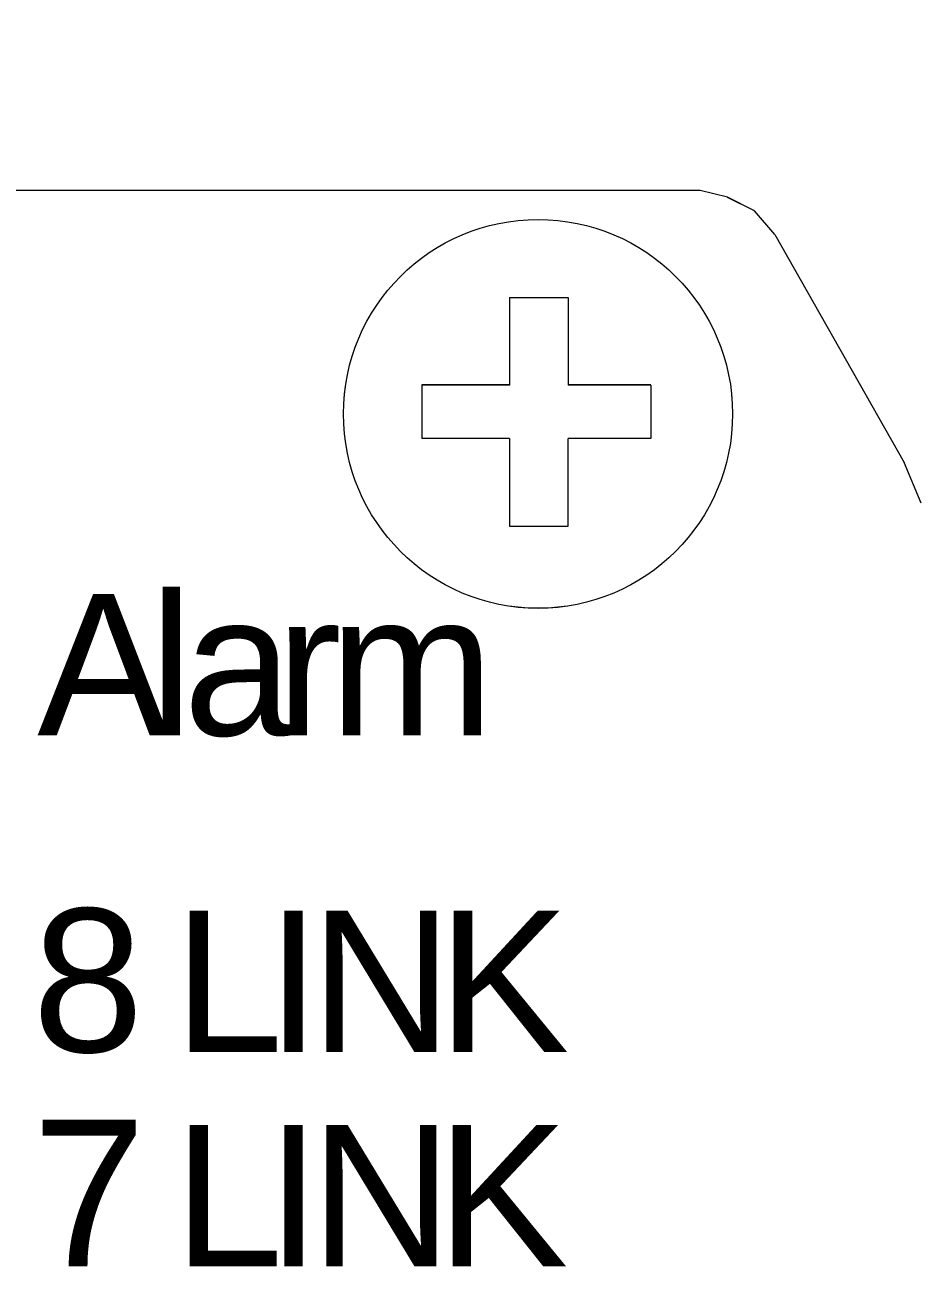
# Model space of a CAD drawing. Header units: millimetres. Extents: x 4134 to 7422, y 1400 to 3585.
# Drawn here: x 5760.63 to 5776.19, y 3344.49 to 3366.05 of the extents above; entities that cross this region are included whole.
import ezdxf
from ezdxf.enums import TextEntityAlignment as Align

# ---------------------------------------------------------------- set-up
doc = ezdxf.new("R2010")
doc.units = ezdxf.units.MM
doc.layers.add('000-PI-Oprema', color=30, linetype='Continuous', lineweight=5)
doc.layers.add('SI-ORMAR-Tekst', color=7, linetype='Continuous', lineweight=5)
doc.styles.add('Arial$001H0', font='arial.ttf')
doc.styles.add('PI0', font='isocpeur.ttf', dxfattribs={"width": 0.9})

# ---------------------------------------------------------------- blocks, each defined once
blk = doc.blocks.new('westermo switch - SDI-862-SM-SC30')
at = {"layer": '000-PI-Oprema', "color": 0, "linetype": 'ByBlock', "lineweight": 0}
for p, q in [((47.03831798094325, 0), (-0.0001971455931197852, 0)), ((47.51110126750427, -0.1187942993128672), (47.03767065692227, 0.0002554944148869254)), ((47.03835267669638, -0.0003292177316325251), (-0.000162449839990586, -0.0003292177316325251)), ((47.03835267669638, -0.0003292177316325251), (-0.000162449839990586, -0.0003292177316325251)), ((47.5111359632574, -0.1191235170444997), (47.0377053526754, -7.372331674559973e-05)), ((47.5111359632574, -0.1191235170444997), (47.0377053526754, -7.372331674559973e-05)), ((47.9832367899362, -0.3533975504615228), (47.51072903416934, -0.1189894096387434)), ((47.98327148568933, -0.3537267681931553), (47.51076372992247, -0.1193186273703759)), ((47.98327148568933, -0.3537267681931553), (47.51076372992247, -0.1193186273703759)), ((48.33688781331875, -0.7665583780981251), (47.9834298925125, -0.3540369809488766)), ((48.33692250907188, -0.7668875958297576), (47.98346458826563, -0.3543661986805091)), ((48.33692250907188, -0.7668875958297576), (47.98346458826563, -0.3543661986805091)), ((48.33688781331875, -0.7665583780981251), (50.58129947446287, -4.721965143777197)), ((48.33692250907188, -0.7668875958297576), (50.581334170216, -4.72229436150883)), ((48.33692250907188, -0.7668875958297576), (50.581334170216, -4.72229436150883)), ((43.73029948526528, -1.856435522466199), (44.74545284060878, -1.856435522466199)), ((43.73029948526528, -1.856813531529042), (43.73029948526528, -3.378620709750976)), ((43.73033418101841, -1.856764740197832), (44.74548753636191, -1.856764740197832)), ((43.73033418101841, -1.857142749260674), (43.73033418101841, -3.378949927482608)), ((44.74545284060878, -1.856813531529042), (44.74545284060878, -3.378620709750976)), ((44.74548753636191, -1.857142749260674), (44.74548753636191, -3.378949927482608)), ((43.73029948526528, -3.378620709750976), (42.2084924170631, -3.378620709750976)), ((42.2084924170631, -3.378620709750976), (42.2084924170631, -4.308870324704912)), ((43.73033418101841, -3.378949927482608), (42.20852711281623, -3.378949927482608)), ((42.20852711281623, -3.378949927482608), (42.20852711281623, -4.309199542436545)), ((46.18235627844115, -3.378620709750976), (44.74545284060878, -3.378620709750976)), ((46.18239097419428, -3.378949927482608), (44.74548753636191, -3.378949927482608)), ((46.18218157577212, -3.378793762203713), (46.18218157577212, -4.309043377164926)), ((46.18221627152525, -3.379122979935346), (46.18221627152525, -4.309372594896558)), ((43.73029948526528, -4.308870324704912), (42.2084924170631, -4.308870324704912)), ((43.73033418101841, -4.309199542436545), (42.20852711281623, -4.309199542436545)), ((43.73029948526528, -4.308870324704912), (43.73029948526528, -5.830677392907091)), ((43.73033418101841, -4.309199542436545), (43.73033418101841, -5.831006610638724)), ((46.18235627844115, -4.308870324704912), (44.74545284060878, -4.308870324704912)), ((46.18239097419428, -4.309199542436545), (44.74548753636191, -4.309199542436545)), ((50.87477114662761, -5.429164217122889), (50.58037667471217, -4.722248375539493)), ((50.87480584238074, -5.429493434854521), (50.5804113704653, -4.722577593271126)), ((50.87480584238074, -5.429493434854521), (50.5804113704653, -4.722577593271126))]:
    blk.add_line(p, q, dxfattribs=at)
for points in [[(43.73029948526528, -5.830890600591374), (44.74545284060878, -5.830890600591374), (44.74545284060878, -4.309083532374643)], [(43.73033418101841, -5.831219818323007), (44.74548753636191, -5.831219818323007), (44.74548753636191, -4.309412750106276)]]:
    blk.add_lwpolyline(points, dxfattribs=at)
at = {"layer": '000-PI-Oprema', "color": 0, "linetype": 'ByBlock', "lineweight": 0, "ltscale": 0.25}
for centre in [(44.2240163960596, -3.88020434473583), (44.22405109181273, -3.880533562467463)]:
    blk.add_circle(centre, 3.377191158970843, dxfattribs=at)
at = {"layer": '000-PI-Oprema', "color": 0, "linetype": 'ByBlock', "lineweight": 0, "style": 'Arial$001H0'}
for s, height, p in [('l', 2.4534, (37.47552981163608, -9.464478964844602)), ('l', 2.4534, (37.47556450738921, -9.464808182576235)), ('A', 2.453406765129837, (35.53070079517784, -9.464478964844602)), ('A', 2.453406765129837, (35.53073549093097, -9.464808182576235)), ('a', 2.4534, (38.06707042863127, -9.464478964844602)), ('a', 2.4534, (38.0671051243844, -9.464808182576235)), ('r', 2.4534, (39.6742765296658, -9.464478964844602)), ('r', 2.4534, (39.67431122541893, -9.464808182576235)), ('m', 2.4534, (40.60344272310613, -9.464478964844602)), ('m', 2.4534, (40.60347741885926, -9.464808182576235)), ('8', 2.489336412353991, (35.44435486246948, -14.96244898274745)), ('8', 2.489336412353991, (35.44438955822261, -14.96277820047908)), ('L', 2.4534, (37.8970174525457, -14.96244898274745)), ('L', 2.4534, (37.89705214829883, -14.96277820047908)), ('I', 2.4534, (39.50422272196738, -14.96244898274745)), ('I', 2.4534, (39.50425741772051, -14.96277820047908)), ('N', 2.4534, (40.26597116974881, -14.96244898274745)), ('N', 2.4534, (40.26600586550194, -14.96277820047908)), ('K', 2.4534, (42.48063486831961, -14.96244898274745)), ('K', 2.4534, (42.48066956407274, -14.96277820047908)), ('7', 2.541905310330435, (35.44435486246948, -18.68281156005833)), ('7', 2.541905310330435, (35.44438955822261, -18.68314077778996)), ('L', 2.4534, (37.8970174525457, -18.68281156005833)), ('L', 2.4534, (37.89705214829883, -18.68314077778996)), ('I', 2.4534, (39.50422272196738, -18.68281156005833)), ('I', 2.4534, (39.50425741772051, -18.68314077778996)), ('N', 2.4534, (40.26597116974881, -18.68281156005833)), ('N', 2.4534, (40.26600586550194, -18.68314077778996)), ('K', 2.4534, (42.46073038886243, -18.68281156005833)), ('K', 2.4534, (42.46076508461556, -18.68314077778996))]:
    blk.add_text(s, height=height, dxfattribs=at).set_placement(p)

msp = doc.modelspace()

# ---------------------------------------------------------------- block references
at = {"layer": '000-PI-Oprema', "color": 0, "linetype": 'ByBlock', "lineweight": 0}
msp.add_blockref('westermo switch - SDI-862-SM-SC30', (5725.311070087227, 3363.176600865101), dxfattribs=at)

# ---------------------------------------------------------------- texts
at = {"layer": 'SI-ORMAR-Tekst', "color": 0, "linetype": 'ByBlock', "lineweight": 0, "style": 'PI0', "width": 0.9}
msp.add_text('-KE2', height=20, rotation=45, dxfattribs=at).set_placement((5750.179267403065, 3385.170801109752), align=Align.MIDDLE)

doc.saveas('drawing.dxf')
